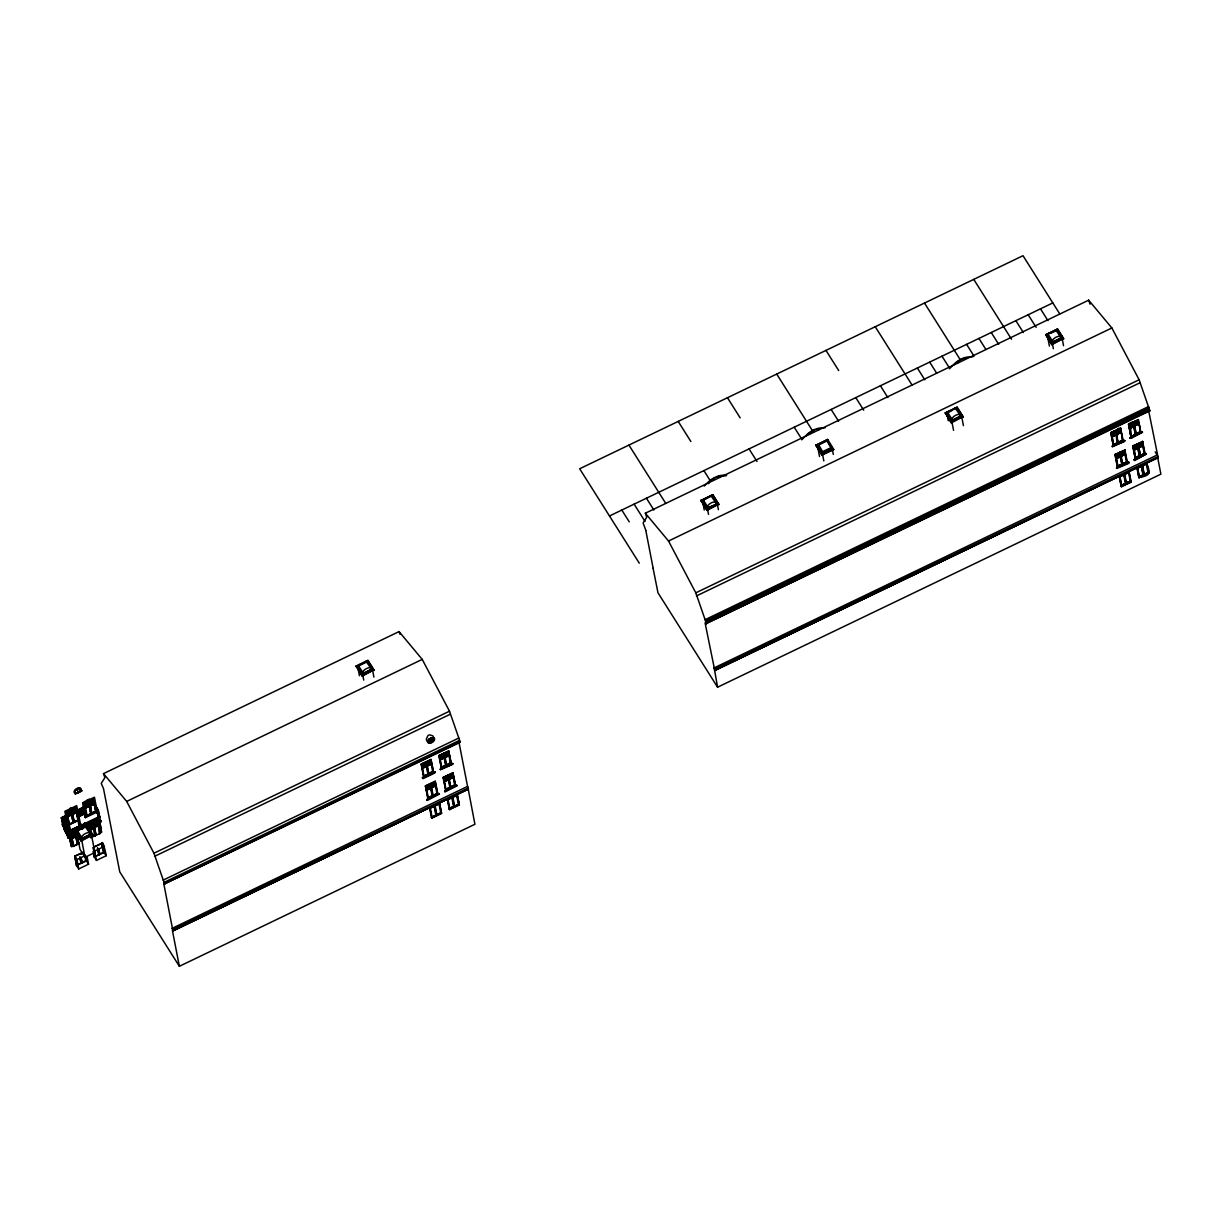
<?xml version="1.0" encoding="UTF-8"?>
<svg xmlns="http://www.w3.org/2000/svg" width="1222" height="1222" viewBox="0 0 1222 1222"><rect width="100%" height="100%" fill="white"/><g stroke="black" fill="none" stroke-linecap="round" stroke-linejoin="round"><path stroke-width="1.5" d="M63.513 827.004L62.368 824.942L63.025 826.026M67.073 832.258L66.232 831.296L66.446 832.213A4.888 0.855 64.3 0 0 67.363 834.794L68.249 836.52L67.714 835.711A5.911 1.023 64.3 0 1 66.309 832.976L65.851 832.182L66.11 833.068A5.911 1.023 64.3 0 0 67.516 835.802L68.325 838.2L67.363 835.817M64.888 829.448L63.895 827.08M67.561 822.146L62.429 824.651L67.317 833.068L67.088 831.815M82.302 825.873L81.187 824.193M85.097 824.544L84.425 823.093M85.25 824.453L84.624 822.986M100.555 821.001L99.669 819.259A4.888 0.855 64.3 0 1 98.753 816.678L98.951 815.578M65.056 830.38L64.69 830.578A11.426 1.986 64.3 0 0 66.08 833.465M68.142 836.199L67.485 835.069M99.868 820.206L100.754 820.894L99.868 819.168A4.888 0.855 64.3 0 1 98.951 816.586L99.211 815.991M100.067 820.099L100.693 820.359M64.124 827.523L66.049 831.25L65.82 830.334M64.827 829.28L64.552 828.394L64.903 829.127M89.206 800.807L89.328 799.112L87.465 800.013L88.167 801.204M65.789 832.182L65.01 830.654M422.338 777.635C437.277 769.096 440.592 770.379 422.384 777.849M444.655 791.123L445.663 790.176L443.097 777.467L452.95 772.732L455.516 785.441L456.952 785.639L444.732 791.505L444.777 790.588M1116.557 468.24L1117.55 467.278L1115.197 454.599M1134.291 459.716L1135.284 458.754L1132.931 446.076M163.779 883.689L172.699 929.789M712.548 619.86L705.079 622.899L714.549 669.396M426.829 799.845L427.929 798.684L425.363 785.99L435.215 781.255L437.782 793.964L439.217 793.628M440.531 768.775L440.5 769.677L452.705 763.811L451.269 763.613L448.703 750.919L438.851 755.639L441.417 768.348L440.317 769.493L452.568 763.842M1112.432 445.877L1124.591 440.928L1112.387 446.794L1113.318 445.465L1110.966 432.787M1116.664 467.705L1129.036 462.374L1127.249 462.237L1117.55 467.278M1142.051 432.405L1130.121 438.27L1131.053 436.941L1128.7 424.263M64.888 829.31L66.248 831.159M433.398 740.074L432.191 741.739A3.498 2.979 -42.5 0 1 430.404 742.594L427.349 741.617A4.796 4.109 -42.5 0 1 426.371 738.898L427.899 735.72A3.498 2.979 -42.5 0 1 429.686 734.865L432.741 735.843A4.796 4.109 -42.5 0 1 433.718 738.562A3.33 1.818 -32.3 0 1 430.129 742.396A3.33 1.818 -32.3 0 1 428.83 739.493A3.33 1.818 -32.3 0 1 433.81 738.47M86.411 816.189L83.783 803.404L93.636 798.669L96.263 811.454L97.256 810.293M65.866 832.503L65.896 832.442A5.362 0.932 64.3 0 1 64.919 829.646L65.087 829.356M85.112 816.678L86.395 816.128L84.211 803.755M1133.985 459.732L1134.596 460.557L1146.236 454.141M704.223 486.096L708.332 481.926A14.725 8.035 -32.3 0 1 722.171 475.266L726.647 475.129M707.935 483.057L708.836 482.155A13.839 7.546 -32.3 0 1 715.114 477.848M708.332 483.683L709.234 482.782M801.678 439.828L806.856 434.589A14.725 8.035 -32.3 0 1 820.695 427.929L825.156 427.792M806.459 435.704L807.345 434.803A13.839 7.546 -32.3 0 1 814.998 429.884M949.463 368.8L954.626 363.56A14.725 8.035 -32.3 0 1 968.466 356.916L972.941 356.763M954.229 364.691L955.13 363.789A13.839 7.546 -32.3 0 1 956.246 362.797M84.914 816.724L82.592 802.793L87.465 800.013M1130.151 437.369L1129.983 438.301L1142.57 432.252L1140.737 431.901L1131.053 436.941M78.116 829.478L77.597 830.96L81.782 837.574C81.309 834.809 89.237 830.792 90.061 833.587L84.929 826.209M359.192 664.524L358.672 665.99L362.858 672.619C362.399 669.855 370.327 665.822 371.152 668.633L366.004 661.239M704.009 498.82L703.49 500.287L707.675 506.916C707.202 504.136 715.13 500.119 715.955 502.929L710.822 495.536M1048.827 333.102L1048.308 334.584L1052.478 341.198C1052.02 338.433 1059.948 334.416 1060.772 337.226L1055.625 329.833M948.348 411.264L947.829 412.746L952.014 419.36C951.556 416.595 959.484 412.578 960.293 415.373L955.161 407.995M100.662 822.085L100.128 820.573A8.371 1.451 64.3 0 1 98.6 817.839A11.426 1.986 64.3 0 1 98.234 817.136M84.715 816.556L97.302 810.507M78.223 792.589L78.575 792.604A2.994 1.634 -32.3 0 0 80.576 790.069L80.438 789.611A2.994 1.634 -32.3 0 0 79.934 789A3.101 1.696 -32.3 0 1 78.315 792.604A3.101 1.696 -32.3 0 1 75.122 791.505M430.159 738.455L430.22 738.577A2.994 1.634 -32.3 0 0 428.143 741.006L428.265 741.326A2.994 1.634 -32.3 0 0 430.801 741.8L430.877 741.907A2.994 1.634 -32.3 0 1 428.326 741.601L428.189 741.296A2.994 1.634 -32.3 0 1 430.22 738.577A2.994 1.634 -32.3 0 0 428.25 741.158L433.489 738.592A2.994 1.634 -32.3 0 0 430.847 738.134L431.595 741.617A2.994 1.634 -32.3 0 0 433.596 739.066L433.581 738.913M609.488 515.974L1052.814 302.919M468.194 788.954L474.915 824.27L179.359 966.297L119.756 871.866L103.503 788.587L101.243 783.378L104.878 777.666L103.503 773.618L399.059 631.591L422.232 659.391L449.497 711.204L460.282 742.258L164.13 884.041L460.19 741.754M645.858 530.47L643.093 522.985L646.728 517.273L645.338 513.225L1088.68 300.169L1111.867 327.97L1139.118 379.782L1149.902 410.852L705.98 623.632L1149.81 410.348M356.137 666.051L367.959 660.369L373.932 669.824L362.231 676.117L356.137 666.051L362.231 676.117M700.954 500.348L712.777 494.666L718.735 504.106L707.034 510.414L700.954 500.348L707.034 510.414M815.884 445.113L827.706 439.431L833.786 449.497L821.978 455.18L815.884 445.113L821.978 455.18M1045.757 334.645L1057.58 328.962L1063.552 338.402L1051.852 344.711L1045.757 334.645L1051.852 344.711M357.496 665.746L367.348 661.01L372.328 668.877L362.598 674.239L357.496 665.746L362.598 674.239M702.314 500.042L712.166 495.307L717.253 503.8L707.401 508.535L702.314 500.042L707.401 508.535M817.243 444.808L827.095 440.073L832.075 447.939L822.345 453.301L817.243 444.808L822.345 453.301M1047.117 334.339L1056.969 329.604L1061.949 337.471L1052.218 342.832L1047.117 334.339L1052.218 342.832M356.259 666.677L367.959 660.369M701.077 500.974L711.204 496.101M816.006 445.74L827.706 439.431M1045.879 335.271L1057.58 328.962M357.618 666.372L365.836 662.431M702.436 500.669L712.166 495.307M817.365 445.434L827.095 440.073M1050.523 333.377L1055.457 331.009M70.494 809.804L69.73 808.536L71.594 807.635L71.426 809.254M68.753 831.189L64.858 811.316L76.681 805.634L80.881 825.965M69.883 830.884L66.064 811.927L76.1 807.513L66.263 812.248L69.883 830.884L79.736 826.148L75.901 807.192M93.834 798.989L83.783 803.404M67.684 815.975L66.92 812.34L70.769 810.492L71.441 814.005M71.747 810.018L75.795 808.49L71.747 810.018L72.633 813.852L71.823 810.14L75.657 808.292L76.268 811.698M89.252 805.604L85.54 807.65L84.654 803.816C89.893 796.744 89.863 811.5 88.488 801.968M94.079 803.282L90.168 805.023L89.68 801.815L93.315 799.646L89.481 801.495L90.245 805.13M66.996 812.447L70.83 810.614L71.518 814.127L67.607 815.853L69.196 824.056L73.121 822.33L71.563 814.631L67.729 816.479L69.272 824.178M84.73 803.939L88.564 802.09M67.806 816.174L67.118 812.645L70.968 810.797M88.687 802.289L84.654 803.816M67.271 814.158L71.166 812.309M75.993 809.987L72.083 811.713M88.901 803.786L85.005 805.634L88.824 803.664M93.727 801.464L89.832 803.312L93.651 801.342M67.347 814.28L71.288 812.508M85.082 805.756L89.023 803.984M89.909 803.434L93.85 801.663M66.232 815.318L61.1 817.793L66.293 826.087M76.528 810.522L83.34 807.1M66.706 815.517L61.421 817.976L62.719 824.682L67.79 822.238M76.329 810.95L83.57 807.467M66.721 815.639L61.711 818.037L66.492 825.598M76.528 811.118L83.417 807.605M362.476 673.612L372.328 668.877M707.278 507.909L717.253 503.8M822.223 452.675L832.075 447.939M1052.096 342.206L1061.949 337.471M61.726 818.45L66.538 815.654M77.215 810.934L83.646 807.849M72.434 813.531L76.344 811.805M67.286 816.418L76.711 811.744M85.021 807.895L94.445 803.236M72.556 814.158L76.589 812.63L72.556 814.158L74.221 822.055L72.633 814.28L76.467 812.431M91.833 813.333L90.291 805.634L94.125 803.786L98.417 810.66M67.806 816.602L71.64 814.753M90.367 805.756L94.201 803.908L95.805 811.683L94.125 803.786M94.476 803.709L98.203 810.354M364.355 674.07L372.557 670.13L373.917 677.11M708.546 514.386L707.523 509.162L717.375 504.426L718.399 509.666M1053.349 348.682L1052.341 343.443L1062.178 338.708L1063.537 345.704M67.928 816.8L71.563 814.631M89.496 806.428L85.464 807.956L89.298 806.108L90.779 813.684M95.667 811.484L91.757 813.21L90.489 805.955L94.323 804.107M362.109 675.506L373.932 669.824M706.912 509.788L718.735 504.106M821.856 454.553L833.786 449.497M1051.73 344.085L1063.552 338.402M62.75 823.689L67.607 821.688M77.429 816.617L84.669 813.149M67.561 821.505L62.322 824.056L67.516 832.976M77.23 816.861L85.509 812.874M62.612 824.117L67.913 821.749M77.826 816.815L84.593 813.562M77.826 817.243L84.669 813.928M68.035 822.36L63.025 824.774L61.894 818.801M66.095 825.782L67.592 832.396M74.023 821.734L77.948 820.008M68.676 824.713L78.529 819.977M97.256 810.95L85.036 816.815L97.393 811.179M86.487 817.075L85.464 817.594L97.348 811.988L96.355 812.462M65.652 830.273L66.003 831.235M103.503 773.618L126.691 801.418L422.232 659.391M645.338 513.225L668.526 541.025L1111.867 327.97M65.362 831.235L64.751 830.41M67.286 831.922L99.792 816.296M95.82 809.972L99.883 817.457L99.394 816.281M67.393 832.518L99.914 816.892M81.446 827.37L68.646 833.526L71.533 846.831L68.356 833.48L81.706 827.172M86.151 825.049L99.394 818.572L101.579 832.381L99.181 818.847L86.365 825.003M75.061 831.021L86.884 825.339L92.841 834.779L81.141 841.087L75.061 831.021L81.141 841.087M945.293 412.807L957.116 407.125L963.073 416.565L951.373 422.873L945.293 412.807L951.373 422.873M76.421 830.7L86.273 825.965L91.238 833.847L81.507 839.193L76.421 830.7L81.507 839.193M946.653 412.486L956.505 407.751L961.47 415.633L951.739 420.979L946.653 412.486L951.739 420.979M70.341 833.832L72.923 846.525L79.491 843.379L72.908 846.464L70.341 833.832L80.194 829.096M89.267 830.884L88.076 825.308L97.928 820.573L100.51 833.282L90.504 837.773M70.494 834.061L86.884 825.339M98.081 820.802L88.076 825.308M945.416 413.418L948.791 411.799M952.167 410.18L957.116 407.125M70.723 834.091L84.746 827.386M97.913 821.031L88.458 825.568L89.237 829.601L98.722 825.171M98.234 815.975A5.362 0.932 64.3 0 0 98.57 816.785L98.615 817.442A5.911 1.023 64.3 0 0 100.021 820.176L100.219 820.084M946.775 413.112L951.709 410.745M71.915 837.788L71.166 834.152L75.077 832.426M93.498 827.431C94.033 814.753 92.292 839.957 88.901 825.629L92.811 823.903M94.476 826.958L93.727 823.307L97.638 821.581C98.921 832.381 99.456 815.318 93.926 823.628L94.598 827.157M75.199 832.625C78.88 836.306 69.41 840.843 71.365 834.473L75 832.304L75.764 835.955M92.933 824.102L88.901 825.629M67.943 837.437L68.401 838.063M94.048 825.018L97.974 823.277M71.518 835.97L75.413 834.122M89.252 827.462L93.147 825.598M93.269 825.797L89.221 827.325L93.284 825.919M98.249 824.987L94.4 826.836L96.003 835.038M71.502 838.109L76.131 835.894L71.518 838.246M89.237 829.601L98.692 825.049M73.519 845.991L71.961 838.307L75.886 836.566L77.276 844.02M93.62 828.042L89.695 829.784L90.489 833.129M73.442 845.868L72.159 838.613L76.008 836.764M89.893 830.089C97.516 820.252 95.133 849.198 93.743 828.241M94.72 827.768C102.388 817.93 99.899 847.06 98.447 825.736L94.522 827.462L96.08 835.145M81.385 838.582L91.238 833.847M951.617 420.368L961.47 415.633M83.279 839.025L91.482 835.084L96.446 860.41L106.299 855.69C100.937 829.967 100.25 848.985 106.299 855.69M81.019 840.461L92.841 834.779M951.251 422.247L963.073 416.565M72.77 846.296L79.338 843.134M87.113 856.729L88.564 864.198L78.727 868.934L76.467 865.329L74.679 856.103L83.02 852.345M94.094 846.815L102.404 843.027L104.221 852.376L94.262 856.958L103.901 852.085M75.031 856.317L82.959 852.513M92.765 847.793L102.236 843.241M82.943 852.941L80.301 854.056L83.065 853.139M78.727 868.934L76.91 859.585L85.112 855.644M104.481 846.327L94.629 851.062L93.178 848.755M85.021 857.279L81.63 839.819L76.665 831.953L80.056 849.412L85.021 857.279L94.873 852.544M86.212 860.441L76.421 865.298M76.528 865.482L86.487 860.899L85.387 855.293M164.726 884.3L153.941 853.231L449.497 711.204M706.576 623.892L695.792 592.838L1139.118 379.782M154.552 856.347L450.108 714.32M696.403 595.954L1139.729 382.898M163.183 880.115L458.739 738.073M164.008 882.391L459.564 740.349M705.858 621.983L1149.184 408.942M199.919 866.215L203.356 864.565M266.931 834.015L258.331 838.139L270.383 832.488M330.505 803.465L321.921 807.589L333.973 801.938M385.419 777.009L394.08 772.9M423.301 758.862L426.738 757.212L423.316 758.999M448.993 746.443L457.67 742.35M769.173 592.578L772.686 590.959M832.762 562.028L836.26 560.409M856.882 550.496L853.445 552.145L870.66 544.019M896.337 531.463L899.85 529.844M959.912 500.913L966.862 497.644M1025.289 469.569L1018.415 472.868L1025.304 469.691M1088.863 439.019L1081.989 442.318L1088.878 439.141M194.787 868.827L211.971 860.563M220.556 856.439L223.993 854.789M284.13 825.873L287.567 824.224M347.72 795.323L351.157 793.674M385.51 777.161L397.547 771.372M449.1 746.611L457.685 742.472M705.705 623.281L712.579 619.982M731.474 610.908L743.495 605.119M769.28 592.731L772.716 591.081M789.901 582.818L807.085 574.569M832.854 562.181L836.291 560.531M896.429 531.631L903.302 528.316M917.05 521.718L934.234 513.454M960.018 501.066L966.877 497.766M980.624 491.168L997.809 482.904M1044.214 460.602L1061.399 452.354M1107.789 430.052L1119.81 424.278M423.698 776.871L421.116 764.162L430.969 759.427L433.55 772.136M1110.737 432.756L1120.742 428.25L1110.737 432.756L1113.166 445.22L1123.018 440.485L1124.591 440.928M1128.471 424.233L1138.476 419.726L1128.471 424.233L1130.9 436.697L1140.752 431.962M431.122 759.672L421.116 764.162M448.856 751.148L438.851 755.639M1129.143 424.324C1133.833 418.153 1135.818 428.326 1129.754 427.731C1128.471 416.931 1127.937 433.993 1133.466 425.684M1133.97 422.002L1134.642 425.531L1133.894 421.88L1137.804 420.154L1138.492 423.683L1134.581 425.409M1116.389 432.038L1120.406 430.373L1116.358 431.901M1134.123 423.515L1138.156 421.972L1134.092 423.392M425.959 764.117L422.109 765.95L425.974 764.239M426.936 763.643L430.786 761.795L426.967 763.765M439.844 757.441L443.693 755.593M448.52 753.271L444.671 755.12L448.535 753.394M1111.684 434.543L1115.579 432.695M1129.418 426.02L1133.313 424.171M1134.245 423.713L1138.14 421.85M439.874 757.564L443.708 755.715M1116.587 432.344L1120.223 430.19M1113.609 444.441L1117.519 442.715L1116.053 435.139L1112.203 436.987L1111.883 436.055L1115.93 434.513L1112.02 436.254L1111.333 432.725M1134.444 425.21L1138.492 423.683M1116.847 433.932L1120.757 432.206C1120.162 420.567 1110.294 439.34 1120.757 432.206M422.125 768.226L431.58 763.674L422.14 768.348M449.314 755.15L439.859 759.702L449.329 755.272M1121.2 432.252L1111.745 436.804L1121.231 432.389M1129.479 428.28L1138.935 423.744M1129.495 428.403L1138.965 423.866M1129.938 428.464C1135.238 421.178 1138.324 436.85 1131.343 435.918C1129.892 414.594 1127.387 443.723 1135.055 433.886M432.527 771.494L428.693 773.343L427.41 766.087L431.259 764.239L432.725 771.815L428.815 773.541M441.6 767.141L445.434 765.293M446.427 764.819L450.261 762.971M1112.142 436.865L1113.685 444.564L1117.519 442.715M1134.688 426.035L1136.246 433.718L1140.08 431.87L1136.17 433.596M423.988 775.863L427.899 774.137L426.432 766.561L422.583 768.409L423.866 775.665M441.722 767.34L445.633 765.614L444.166 758.037L440.317 759.885L441.799 767.462M1118.436 442.12L1122.346 440.394C1122.178 418.841 1109.469 448.138 1122.346 440.394M441.417 768.348L451.117 763.307L448.703 750.919M1123.003 440.424L1113.318 445.465M423.545 776.642L433.398 771.907L430.969 759.427M441.279 768.119L451.269 763.613M452.155 763.185L452.95 763.674L440.271 769.066M1124.057 440.302L1124.836 440.775L1112.157 446.183M434.757 771.724L422.613 777.971L434.971 771.8M1129.968 438.041L1142.326 431.87M422.69 777.834L422.995 778.674L434.818 772.991L434.727 772.151M440.607 769.493L452.552 764.468L452.461 763.628M1112.448 446.519L1124.439 441.57L1124.591 440.394M1129.892 437.659L1131.343 438.255L1142.005 432.313M1114.983 454.569L1124.988 450.078L1114.983 454.569L1117.397 467.033M1132.718 446.045L1142.707 441.554L1132.718 446.045L1135.284 458.754M435.353 781.484L425.363 785.99M453.087 772.961L443.097 777.467M1133.726 447.97L1137.346 445.679L1133.665 447.848M1138.553 445.648L1142.173 443.357L1138.492 445.526M1115.793 456.173L1119.749 454.401M1120.635 453.851L1124.576 452.079L1120.757 454.049M1133.527 447.649L1137.468 445.877M1138.354 445.327L1142.31 443.555M426.371 787.9L430.19 785.929M431.198 785.578L435.017 783.608M444.105 779.376L447.924 777.406M448.932 777.055L452.751 775.084M1115.93 456.371L1119.81 454.508M1116.129 457.868L1120.177 456.341L1116.328 458.189L1115.442 454.355L1116.328 458.189M1137.224 444.289L1137.713 447.496L1134.062 449.665L1137.911 447.817L1137.147 444.182M1138.69 447.023L1142.738 445.495L1138.889 447.344L1138.003 443.51L1140.477 455.546L1144.327 453.698L1142.662 445.801L1138.935 447.848M1116.251 458.067L1120.1 456.218M1121.078 455.745L1124.927 453.897M1137.835 447.695L1133.985 449.543L1133.298 446.015M1138.812 447.221L1142.662 445.373M1125.004 454.019L1120.956 455.546L1125.004 454.019L1124.316 450.49M426.386 790.16L435.826 785.486M444.121 781.637L453.561 776.978M1116.007 458.754L1125.447 454.08M1133.741 450.231L1143.181 445.556M1121.2 456.371L1124.927 454.324L1126.592 462.222L1122.544 463.749L1126.592 462.222M1135.65 457.853L1134.184 450.292L1137.819 448.123L1139.5 456.02L1135.452 457.547L1139.301 455.699M1117.718 466.071L1121.765 464.528L1117.916 466.376L1116.45 458.815M1140.477 455.546L1144.327 453.698L1140.416 455.424M432.069 795.827L428.097 797.477M433.123 795.476L436.972 793.628L435.506 786.052L431.656 787.9L433.123 795.476L436.896 793.506M445.954 789.152L449.803 787.304M450.781 786.831L454.63 784.998M1117.855 466.269L1121.689 464.421M1126.516 462.099L1122.682 463.948L1121.277 456.493M446.03 789.275L449.879 787.426L448.398 779.85L444.564 781.698L445.831 788.954M450.857 786.953L454.706 785.104L453.225 777.528L449.391 779.376L450.658 786.647M427.776 798.455L437.629 793.658L435.215 781.255M452.95 772.732L455.363 785.196L445.663 790.176M1135.131 458.525C1150.039 451.224 1150.712 452.476 1134.215 459.854M439.141 793.781L426.86 799.784L439.003 793.536M444.579 791.26L457.196 785.486L456.402 785.013M1128.288 462.115L1128.838 462.741L1116.404 467.995M439.217 794.147L427.242 800.486L426.784 799.417M1128.838 462.206L1128.685 463.398L1116.74 468.423M171.996 928.43L467.552 786.403L458.785 741.265L460.282 742.258M713.847 668.037L1157.173 454.981M468.118 787.564L468.408 789.061L172.745 931.042L172.577 929.591L468.301 788.007M1157.616 457.227L1160.9 474.151L717.574 687.207L714.412 669.198L1157.921 456.585M179.359 966.297L172.439 930.675L468.408 789.061M716.168 669.58L1158.028 457.639L714.595 670.649M172.638 930.996L468.301 789M714.565 670.45L1157.891 457.41M429.823 808.445L439.676 803.709L441.493 813.058L431.641 817.793L429.686 808.2L439.523 803.465L441.631 813.485L431.87 818.16L431.534 817.472L431.87 818.16M447.558 799.921L457.41 795.186L459.228 804.534L449.375 809.269L447.405 799.677L457.257 794.957L459.365 804.962L449.604 809.651L449.268 808.949L459.075 804.305M1119.444 477.023L1129.296 472.288M1137.178 468.5L1147.03 463.764M1121.445 485.165L1125.477 483.637L1121.643 485.485L1120.1 478.291M1141.547 466.514L1143.013 474.808L1139.362 476.962L1143.212 475.114L1141.47 466.392M1143.991 474.335L1148.038 472.792L1144.189 474.64L1142.524 466.04M449.681 808.261L453.515 806.413M1121.567 485.363L1125.401 483.515M1126.394 483.041L1130.228 481.193M1144.128 474.518L1147.962 472.685M434.192 806.444L435.857 815.059L432.008 816.892L430.343 808.292M451.911 797.92L453.591 806.535L449.742 808.384L448.077 799.768M1130.304 481.315L1126.272 482.843L1130.304 481.315L1128.639 472.715M431.503 817.564L441.341 812.829M1121.124 486.142L1131.251 482.064L1121.491 486.753L1121.154 486.05L1119.306 476.794L1129.159 472.059L1131.114 481.651L1121.261 486.371L1119.52 476.824M1146.71 463.749C1151.643 474.228 1148.619 475.862 1138.889 477.527L1148.695 472.883M77.78 792.788L77.933 791.001L77.796 792.834A2.994 1.634 -32.3 0 1 75.214 792.436L75.306 792.589A2.994 1.634 -32.3 0 0 77.872 792.941M721.835 475.893L726.28 475.755M74.679 856.103L76.91 859.585M100.601 820.863L100.173 820.405A8.371 1.451 64.3 0 1 98.799 817.747A11.426 1.986 64.3 0 1 98.432 817.029M68.478 838.139L67.852 836.963M63.727 827.752L63.712 826.897M65.453 831.235L66.293 832.472M88.564 864.198L86.426 860.853M97.21 813.592L97.271 812.676M98.417 815.532L97.623 813.928A5.362 0.932 64.3 0 0 97.76 814.524M64.201 827.248L63.88 827.37A8.646 1.497 64.3 0 0 64.17 828.608L64.69 830.578L64.461 829.478M81.843 828.287L82.531 828.974A8.371 1.451 64.3 0 1 80.866 826.362A11.426 1.986 64.3 0 1 80.499 825.66M66.889 831.51L66.248 832.304M100.494 820.481L100.357 820.038M98.325 815.395L98.34 814.707M65.942 832.258L66.049 832.411A5.362 0.932 64.3 0 1 65.117 829.555M98.432 815.807L98.997 816.754M1149.902 410.852L1148.481 409.889L1157.876 456.341M1135.986 421.025L1136.277 424.34M1155.172 451.85L1157.188 455.042M1131.16 423.347L1131.648 426.554M1130.961 423.438L1131.45 426.646M1142.051 441.967L1142.738 445.495M1059.764 313.932L1023.013 255.704L579.671 468.759L639.289 563.189M1140.218 442.853L1140.508 446.152M1140.034 442.944L1140.645 446.351M1146.343 453.606L1134.138 459.472M1135.391 445.175L1135.681 448.474M1146.373 464.192L1148.038 472.792M1135.88 448.382L1135.192 444.854M1133.176 445.831L1134.062 449.665M1134.184 450.292L1135.574 457.746L1139.423 455.898L1137.957 448.321M1057.702 329.589L1063.675 339.029M1062.071 338.097L1056.969 329.604M1118.252 429.548L1118.741 433.168L1118.054 429.655M1040.487 308.83L1047.941 320.638M1118.741 432.756L1118.176 429.441M1143.013 474.808L1139.301 476.84L1137.499 468.041L1139.362 476.962M1113.425 431.87L1113.716 435.169M1113.227 431.962L1113.838 435.368M1124.668 452.323L1120.834 454.172M1111.21 432.527L1115.044 430.679L1115.93 434.513M1122.499 451.376L1122.972 454.981M1111.531 434.222L1115.594 432.817L1111.562 434.36L1111.883 436.055M1122.3 451.468L1123.171 454.89L1122.422 451.254M1052.341 343.443L1047.361 335.576L1049.408 346.055M1120.467 452.339L1121.154 455.867M1119.489 452.812L1120.177 456.341M1119.841 454.645L1115.992 456.493M1117.672 453.698L1117.947 456.997M1117.473 453.79L1118.084 457.196M1028.176 314.757L1036.134 327.343M1129.632 479.284L1131.114 481.651M1124.79 474.564L1126.47 483.164M1123.812 475.037L1125.477 483.637M1015.864 320.668L1023.318 332.476M973.751 279.38L1011.495 339.181M991.241 332.506L998.695 344.314M978.929 338.418L985.879 349.446M966.602 344.344L974.056 356.152M924.489 303.041L960.248 359.711M941.979 356.182L949.433 367.99M929.667 362.094L936.617 373.107M957.238 407.751L963.196 417.191M961.592 416.244L956.505 407.751M917.355 368.021L924.794 379.813M875.227 326.717L911.994 384.945M880.405 385.77L887.859 397.578M825.965 350.393L838.689 370.541M855.782 397.608L863.725 410.195M831.143 409.446L838.598 421.239M827.218 440.699L832.197 448.566M776.718 374.069L813.47 432.298M794.208 427.196L801.647 439.003M727.457 397.73L740.165 417.878M749.04 448.902L756.998 461.488M678.195 421.407L690.904 441.554M703.887 470.592L710.41 480.918M718.857 504.732L712.777 494.666M705.537 506.015L707.523 509.162M628.933 445.083L665.7 503.311M646.423 498.209L653.877 510.017M634.111 504.136L645.033 521.443M621.799 510.048L629.254 521.855M653.113 568.352L657.971 592.777L717.574 687.207M430.923 738.241A2.994 1.634 -32.3 0 1 433.489 738.592L428.28 741.448M430.602 738.241L430.938 738.287A2.994 1.634 -32.3 0 1 433.52 738.638L433.459 738.623M431.351 741.754L431.488 741.464A2.994 1.634 -32.3 0 0 433.505 738.913M456.952 785.639L444.976 791.963L444.686 791.214M368.082 660.995L374.039 670.45M372.45 669.503L367.348 661.01M91.696 800.838L92.185 804.045M91.497 800.929L91.986 804.137M89.389 799.631L94.461 797.187L97.516 812.859M96.538 811.927L99.715 816.953L98.325 810.217M89.68 801.815L93.391 799.768L94.201 803.48L93.315 799.646M87.159 806.459L86.869 803.159M87.358 806.367L86.747 802.961M95.942 822.65L96.431 825.858M95.744 822.757L96.233 825.965M85.387 817.014L85.525 817.671M91.604 828.18L90.993 824.774M91.406 828.272L90.917 824.667M87.006 825.965L92.964 835.405M91.36 834.458L86.273 825.965M73.962 809.361L74.252 812.661M73.763 809.453L74.328 812.783M99.715 854.132L98.906 849.29M77.872 819.886L76.39 812.309M71.09 812.187L67.256 814.035M69.135 811.683L69.623 814.891M68.936 811.775L69.425 814.982M94.888 856.454L93.544 849.565M73.045 822.207L71.762 814.952M96.446 860.41L94.125 856.683L93.483 851.428M76.192 832.151L76.879 835.665L76.344 833.664M76.986 836.291L78.468 843.867L76.864 836.092M73.381 833.496L73.671 836.795M73.183 833.587L73.87 837.116M62.566 823.903L67.79 832.335M85.815 860.807L84.822 855.644M80.988 863.129L79.858 856.561M82.286 828.699L81.935 827.783A4.888 0.855 64.3 0 1 81.019 825.201M99.593 816.189L99.746 816.907M467.568 786.464L468.255 787.762M668.526 541.025L695.792 592.838M126.691 801.418L153.941 853.231M100.265 820.451L100.8 822.238M84.043 824.453A5.911 1.023 64.3 0 0 85.082 826.546L85.357 826.82M82.393 828.241L82.134 827.691A4.888 0.855 64.3 0 1 81.217 825.11M1121.124 485.928L1121.491 486.753M449.238 808.811L449.604 809.651M85.219 826.546L85.097 826.271A4.888 0.855 64.3 0 1 84.333 824.239M83.585 823.995L83.844 824.544A5.911 1.023 64.3 0 0 84.883 826.637L84.898 826.362A4.888 0.855 64.3 0 1 84.135 824.331M80.835 825.308L81.08 825.873A5.911 1.023 64.3 0 0 82.485 828.608M63.544 827.431L63.681 827.477A8.646 1.497 64.3 0 0 63.972 828.699L64.109 829.112M1088.68 300.169L1090.055 304.217M399.059 631.591L399.976 634.279M80.499 789.626L80.545 789.779A2.994 1.634 -32.3 0 0 80.041 789.168M1157.738 456.142L1158.028 457.639M1138.324 419.497L1140.89 432.206M1142.57 441.31L1145.136 454.019M1138.156 419.711L1140.523 431.931M1142.387 441.539L1144.77 453.759M1140.08 431.87C1141.73 418.734 1130.381 424.981 1136.048 433.413M1135.589 420.811L1136.399 424.523M1142.448 465.918L1144.189 474.64M1138.812 447.649L1140.279 455.226M1133.527 421.941L1135.895 434.161M1137.758 443.754L1140.141 455.974M1142.081 465.979L1143.853 475.083M1133.329 422.033L1135.696 434.253M1137.56 443.861L1139.943 456.081M1141.883 466.071L1143.655 475.175M1132.901 422.354L1133.665 426.004M1133.711 426.509L1135.253 434.192M1137.254 468.301L1138.996 477.863L1148.848 473.128L1146.878 463.535L1137.04 468.27L1138.858 477.619M1120.589 428.021L1123.171 440.73M1124.836 449.833L1127.402 462.542M1120.421 428.235L1122.789 440.455M1124.652 450.063L1127.035 462.283M1128.975 472.272L1130.747 481.376M1115.793 430.465L1118.161 442.685M1120.024 452.277L1122.407 464.497M1124.347 474.503L1126.119 483.607M1115.594 430.556L1117.962 442.776M1119.826 452.384L1122.208 464.589M1124.148 474.594L1125.92 483.698M1121.765 464.528L1120.1 456.646L1116.373 458.693L1117.916 466.376M1119.887 476.763L1121.643 485.485M1112.005 436.682L1113.486 444.243M963.41 425.607L961.714 416.87L951.862 421.605L953.557 430.343M947.233 415.48L948.257 420.719M833.328 454.416L832.304 449.192L822.467 453.927L823.811 460.908M817.487 446.045L819.534 456.524M702.558 501.295L704.254 510.017M645.858 530.699L653.205 568.566M448.535 751.133L450.903 763.353M452.766 772.946L455.149 785.166M457.089 795.171L458.861 804.275M452.43 773.389L453.118 776.917L449.268 778.75L448.581 775.237M456.738 795.614L458.418 804.213L454.569 806.062L452.904 797.462M446.366 752.447L447.053 755.975M450.597 774.259L451.285 777.788M446.167 752.538L446.855 756.067M450.414 774.366L451.086 777.879M443.907 753.363L446.274 765.568M448.138 775.176L450.521 787.396M452.461 797.401L454.233 806.489M443.708 753.455L446.076 765.675M447.939 775.267L450.322 787.487M452.262 797.492L454.034 806.596M447.603 775.71L448.291 779.224L444.441 781.072L443.754 777.559M441.539 754.768L442.227 758.282M445.77 776.581L446.458 780.11M441.341 754.86L442.028 758.388M445.572 776.673L446.259 780.201M439.08 755.67L441.448 767.89M443.311 777.498L445.694 789.718M447.634 799.707L449.406 808.811M430.404 738.332L431.152 741.846M434.696 781.912L435.383 785.425L431.534 787.274L430.847 783.76M439.019 804.137L440.684 812.737L436.834 814.585L435.169 805.97M428.632 760.97L429.319 764.483M432.863 782.783L433.55 786.311M428.433 761.062L429.121 764.59M432.68 782.874L433.352 786.403M426.173 761.871L428.54 774.091M430.404 783.699L432.787 795.919M434.727 805.909L436.498 815.013M425.974 761.978L428.342 774.198M430.205 783.791L432.588 796.011M434.528 806.016L436.3 815.12M429.869 784.234L430.556 787.747L426.707 789.595L426.02 786.082M423.805 763.292L424.492 766.805M428.036 785.104L428.723 788.633M423.606 763.383L424.294 766.912M427.853 785.196L428.525 788.725M421.346 764.193L423.713 776.413M425.577 786.021L427.96 798.241M429.9 808.231L431.672 817.335M363.728 680.104L362.705 674.865L357.74 666.998L359.436 675.72M97.943 809.606L99.15 815.67M97.546 808.979L98.692 814.723M97.149 808.353L98.31 814.112M96.752 807.727L97.913 813.485M96.782 810.492L96.019 806.566L96.737 811.622M96.003 808.048L96.675 811.53M93.636 798.669L96.049 811.423M97.928 820.573L100.28 833.251M98.707 848.969L99.792 854.254M89.038 801.433L91.406 813.653M93.284 823.246L95.652 835.466M98.31 849.107L99.364 854.575M88.839 801.525L91.222 813.745M93.086 823.353L95.453 835.573M98.111 849.214L99.165 854.667M97.592 848.037L98.921 854.926L97.47 847.839M93.269 851.505L94.369 857.111M82.852 807.818L83.86 813.531M82.042 808.2L83.05 813.928M81.217 808.597L82.225 814.326M81.569 814.982L80.408 808.995L81.477 815.028M79.598 809.376L80.591 815.105M78.773 809.774L79.873 815.441L78.682 809.819M77.964 810.171L78.972 815.884M78.254 816.235L77.566 812.737L78.147 816.281M75.932 807.727L78.315 819.947M85.204 855.415L86.258 860.868M81.049 857.615L82.18 862.976L80.973 857.493M71.304 809.957L73.687 822.177M75.55 831.77L77.918 843.99M80.576 857.63L81.63 863.099M71.105 810.049L73.488 822.269M75.352 831.877L77.719 844.081M80.377 857.722L81.431 863.19M75.81 836.459L77.353 844.142M79.995 857.966L81.064 863.251M76.008 858.409L77.017 863.572M75.81 858.088L76.894 863.374M74.817 856.286L76.635 865.634M65.621 816.097L66.721 821.764M64.903 816.433L65.912 822.162M66.064 825.66L67.317 831.327M64.094 816.831L65.194 822.513L63.987 816.876M65.82 825.033L67.027 831.097M65.423 824.407L66.584 830.166M65.041 823.796L66.187 829.539M64.644 823.17L65.789 828.913M63.269 817.228L65.392 828.302M63.849 821.917L65.072 827.981M63.468 821.291L64.613 827.05M62.459 817.61L64.216 826.423M62.673 820.054L63.834 825.797M62.276 819.427L63.437 825.186M433.581 739.035A2.994 1.634 -32.3 0 1 431.565 741.586M430.877 741.907A2.994 1.634 -32.3 0 1 428.311 741.571M816.388 429.38A13.839 7.546 -32.3 0 1 819.076 428.708M808.872 434.436A13.839 7.546 -32.3 0 1 811.347 432.634M818.144 429.625A13.839 7.546 -32.3 0 1 819.473 429.35M712.823 479.971A13.839 7.546 -32.3 0 1 714.152 479.177M718.261 477.359A13.839 7.546 -32.3 0 1 719.621 476.962M716.489 477.237A13.839 7.546 -32.3 0 1 719.223 476.336M957.452 361.849A13.839 7.546 -32.3 0 1 965.517 357.97M958.017 362.659A13.396 7.301 -32.3 0 1 959.255 361.819M957.849 362.476A13.839 7.546 -32.3 0 1 959.117 361.605M82.592 829.005A8.371 1.451 64.3 0 1 81.064 826.271A11.426 1.986 64.3 0 1 80.698 825.553M67.821 836.108A8.371 1.451 64.3 0 1 66.278 833.373M83.646 824.132A11.426 1.986 64.3 0 0 84.013 824.85A8.371 1.451 64.3 0 0 85.173 826.943M77.46 789.213A3.101 1.696 -32.3 0 0 76.131 790.099A2.994 1.634 -32.3 0 1 77.123 789.458L77.23 789.611A2.994 1.634 -32.3 0 0 76.574 790.038M78.88 788.786A3.101 1.696 -32.3 0 1 79.506 788.786M80.484 789.901A2.994 1.634 -32.3 0 1 78.468 792.452M75.229 793.995L82.149 790.588L75.321 793.888M826.714 441.066L818.419 445.052L818.343 444.243L822.605 451.666L830.899 447.695L826.637 440.256L826.714 441.066M89.374 806.23L85.54 808.078L87.129 815.853L90.84 813.806L89.298 806.108M78.009 820.634L69.349 824.804L70.402 830.227L79.063 826.057L78.009 820.634M75.336 834L71.716 836.291L75.336 834M1148.359 406.666L705.033 619.722L706.01 620.776L1149.337 407.72L1148.359 406.666M1149.001 410.118L1145.564 411.768L1149.001 410.118M425.623 762.406L421.789 764.254L422.461 767.783L426.31 765.934L425.623 762.406M430.45 760.099L426.615 761.932L427.288 765.461L431.137 763.613L430.45 760.099M443.357 753.882L439.523 755.731L440.195 759.259L444.044 757.411L443.357 753.882M448.184 751.576L444.35 753.409L445.022 756.937L448.871 755.089L448.184 751.576M1133.115 423.866L1129.296 425.836L1133.115 423.866M448.993 755.715L445.144 757.564L446.626 765.14L450.46 763.292L448.993 755.715M430.679 788.373L426.829 790.222L428.296 797.798L432.145 795.95L430.679 788.373M103.748 852.605L101.884 843.684L103.748 852.605M430.236 743.159A3.88 2.123 -32.3 0 0 434.528 738.577A3.88 2.123 -32.3 0 0 428.739 739.784A3.88 2.123 -32.3 0 0 430.236 743.159M430.373 742.777A3.33 1.818 -32.3 0 0 434.054 738.867A3.33 1.818 -32.3 0 0 429.09 739.89A3.33 1.818 -32.3 0 0 430.373 742.777M430.175 742.243A3.101 1.696 -32.3 0 0 433.611 738.577A3.101 1.696 -32.3 0 0 428.968 739.539A3.101 1.696 -32.3 0 0 430.175 742.243M76.619 793.215A3.88 2.123 -32.3 0 0 80.912 788.633A3.88 2.123 -32.3 0 0 75.122 789.84A3.88 2.123 -32.3 0 0 76.619 793.215M76.757 792.834A3.33 1.818 -32.3 0 0 80.438 788.908A3.33 1.818 -32.3 0 0 75.459 789.947A3.33 1.818 -32.3 0 0 76.757 792.834M77.001 793.231A3.33 1.818 -32.3 0 0 80.683 789.305A3.33 1.818 -32.3 0 0 75.718 790.328A3.33 1.818 -32.3 0 0 77.001 793.231"/></g></svg>
